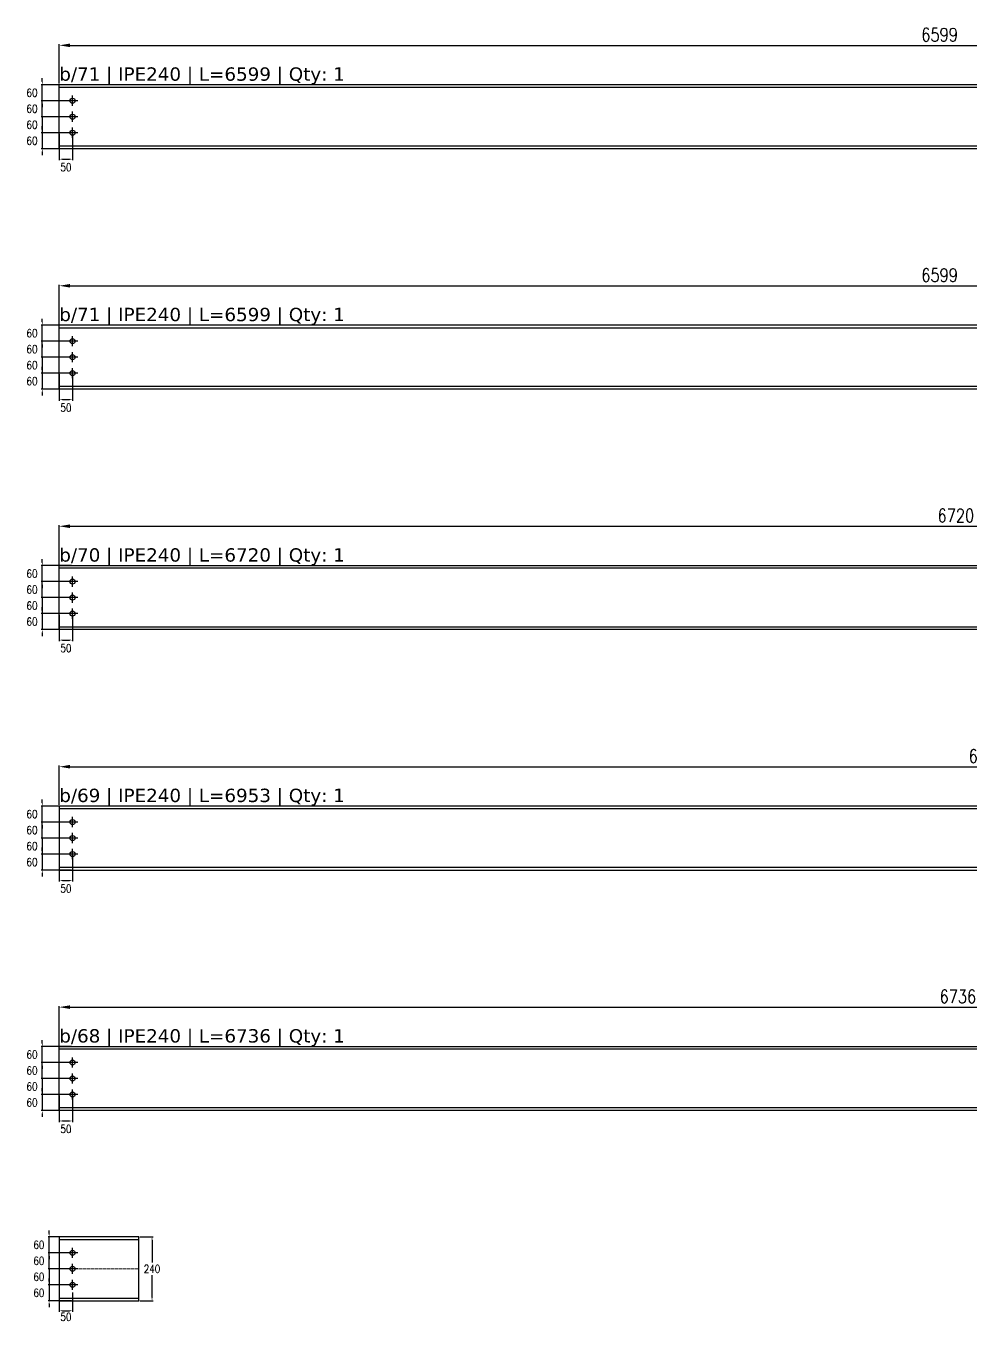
# Model space of a CAD drawing. Header units: millimetres. Extents: x -125 to 97215, y -53820 to 8573.
# Drawn here: x -125 to 3417, y -793 to 4067 of the extents above; entities that cross this region are included whole.
import ezdxf
from ezdxf.enums import TextEntityAlignment as Align

# ---------------------------------------------------------------- set-up
doc = ezdxf.new("R2010")
doc.units = ezdxf.units.MM
doc.linetypes.add('ACAD_ISO02W100', pattern=[15, 12, -3])
doc.linetypes.add('DASHDOT', pattern=[25.4, 12.7, -6.35, 0, -6.35])
for name, color, linetype in [('COTAS', 8, 'Continuous'), ('EJE', 1, 'DASHDOT'), ('EJE PERNOS', 1, 'DASHDOT'), ('IPE240', 2, 'Continuous'), ('PERNOS', 3, 'Continuous'), ('TXT_GEN', 3, 'Continuous')]:
    doc.layers.add(name, color=color, linetype=linetype)
doc.styles.add('CNI_COTAS', font='romans.shx', dxfattribs={"width": 0.8})
doc.styles.add('VERDNA', font='verdana.ttf', dxfattribs={"width": 0.8})
doc.dimstyles.new('1.3', dxfattribs={"dimscale": 0, "dimtxt": 30, "dimasz": 12, "dimexe": 4, "dimexo": 4, "dimgap": 9, "dimtad": 1, "dimdec": 0, "dimzin": 4, "dimdsep": 46, "dimtxsty": 'CNI_COTAS', "dimcen": 0, "dimclrd": 256, "dimclrt": 3, "dimadec": 0, "dimazin": 0, "dimtfac": 1, "dimtdec": 0, "dimtmove": 2, "dimatfit": 0, "dimfxl": 0.05, "dimtolj": 1, "dimtzin": 0, "dimarcsym": 0})
doc.dimstyles.new('1.4', dxfattribs={"dimscale": 0, "dimtxt": 50, "dimasz": 40, "dimexe": 4, "dimexo": 4, "dimgap": 15, "dimtad": 1, "dimdec": 0, "dimzin": 4, "dimdsep": 46, "dimtxsty": 'CNI_COTAS', "dimcen": -0.09, "dimclrd": 256, "dimclrt": 3, "dimadec": 0, "dimazin": 0, "dimtfac": 1, "dimtdec": 0, "dimtmove": 2, "dimatfit": 0, "dimfxl": 0.05, "dimtolj": 1, "dimtzin": 0, "dimarcsym": 0})

# ---------------------------------------------------------------- blocks, each defined once
blk = doc.blocks.new('D19')
at = {"layer": 'EJE PERNOS', "linetype": 'Continuous'}
for p, q in [((19, 0), (-19, 0)), ((0, -19), (0, 19))]:
    blk.add_line(p, q, dxfattribs=at)
at = {"layer": 'PERNOS'}
blk.add_circle((0, 0), 9.5, dxfattribs=at)
blk = doc.blocks.new('*D46')
at = {"layer": 'COTAS', "color": 0, "lineweight": -2, "transparency": 16777216}
for p, q in [((301.9, -473.6), (351.6, -473.6)), ((301.9, -713.6), (351.6, -713.6))]:
    blk.add_line(p, q, dxfattribs=at)
at = {"layer": 'COTAS', "lineweight": -2, "transparency": 16777216}
for p, q in [((347.6, -485.6), (347.6, -569.6)), ((347.6, -701.6), (347.6, -617.6))]:
    blk.add_line(p, q, dxfattribs=at)
at = {"layer": 'COTAS', "transparency": 16777216}
for points in [[(345.6, -485.6), (349.6, -485.6), (347.6, -473.6)], [(345.6, -701.6), (349.6, -701.6), (347.6, -713.6)]]:
    blk.add_solid(points, dxfattribs=at)
at = {"layer": 'Defpoints', "color": 0, "transparency": 16777216}
for p in [(297.9, -473.6), (297.9, -713.6), (347.6, -713.6)]:
    blk.add_point(p, dxfattribs=at)
at = {"layer": 'COTAS', "color": 3, "transparency": 16777216, "insert": (347.6, -593.6), "char_height": 30, "attachment_point": 5, "rotation": 0.2, "style": 'CNI_COTAS'}
blk.add_mtext('\\A1;240', dxfattribs=at)
blk = doc.blocks.new('*D45')
at = {"layer": 'COTAS', "color": 0, "lineweight": -2, "transparency": 16777216}
for p, q in [((0, -657.6), (0, -754.9)), ((50, -682.1), (50, -754.9))]:
    blk.add_line(p, q, dxfattribs=at)
at = {"layer": 'COTAS', "lineweight": -2, "transparency": 16777216}
blk.add_line((12, -750.9), (38, -750.9), dxfattribs=at)
at = {"layer": 'COTAS', "transparency": 16777216}
for points in [[(12, -748.9), (12, -752.9), (0, -750.9)], [(38, -748.9), (38, -752.9), (50, -750.9)]]:
    blk.add_solid(points, dxfattribs=at)
at = {"layer": 'Defpoints', "color": 0, "transparency": 16777216}
for p in [(0, -653.6), (50, -678.1), (50, -750.9)]:
    blk.add_point(p, dxfattribs=at)
at = {"layer": 'COTAS', "color": 3, "transparency": 16777216, "insert": (25, -773.4), "char_height": 30, "attachment_point": 5, "rotation": 0.2, "style": 'CNI_COTAS'}
blk.add_mtext('\\A1;50', dxfattribs=at)
blk = doc.blocks.new('*D47')
at = {"layer": 'COTAS', "lineweight": -2, "transparency": 16777216}
for p, q in [((-38, -581.6), (-38, -569.6)), ((-38, -593.6), (-38, -653.6)), ((-38, -665.6), (-38, -677.6))]:
    blk.add_line(p, q, dxfattribs=at)
at = {"layer": 'COTAS', "color": 0, "lineweight": -2, "transparency": 16777216}
for p, q in [((46, -593.6), (-42, -593.6)), ((46, -653.6), (-42, -653.6))]:
    blk.add_line(p, q, dxfattribs=at)
at = {"layer": 'COTAS', "transparency": 16777216}
for points in [[(-40, -581.6), (-36, -581.6), (-38, -593.6)], [(-40, -665.6), (-36, -665.6), (-38, -653.6)]]:
    blk.add_solid(points, dxfattribs=at)
at = {"layer": 'Defpoints', "color": 0, "transparency": 16777216}
for p in [(50, -593.6), (-38, -653.6), (50, -653.6)]:
    blk.add_point(p, dxfattribs=at)
at = {"layer": 'COTAS', "color": 3, "transparency": 16777216, "insert": (-76.5, -623.6), "char_height": 30, "attachment_point": 5, "rotation": 0.2, "style": 'CNI_COTAS'}
blk.add_mtext('\\A1;60', dxfattribs=at)
blk = doc.blocks.new('*D48')
at = {"layer": 'COTAS', "color": 0, "lineweight": -2, "transparency": 16777216}
for p, q in [((46, -533.6), (-42, -533.6)), ((46, -593.6), (-42, -593.6))]:
    blk.add_line(p, q, dxfattribs=at)
at = {"layer": 'COTAS', "lineweight": -2, "transparency": 16777216}
for p, q in [((-38, -521.6), (-38, -509.6)), ((-38, -593.6), (-38, -533.6)), ((-38, -605.6), (-38, -617.6))]:
    blk.add_line(p, q, dxfattribs=at)
at = {"layer": 'COTAS', "transparency": 16777216}
for points in [[(-40, -521.6), (-36, -521.6), (-38, -533.6)], [(-40, -605.6), (-36, -605.6), (-38, -593.6)]]:
    blk.add_solid(points, dxfattribs=at)
at = {"layer": 'Defpoints', "color": 0, "transparency": 16777216}
for p in [(-38, -533.6), (50, -533.6), (50, -593.6)]:
    blk.add_point(p, dxfattribs=at)
at = {"layer": 'COTAS', "color": 3, "transparency": 16777216, "insert": (-76.5, -563.6), "char_height": 30, "attachment_point": 5, "rotation": 0.2, "style": 'CNI_COTAS'}
blk.add_mtext('\\A1;60', dxfattribs=at)
blk = doc.blocks.new('*D49')
at = {"layer": 'COTAS', "color": 0, "lineweight": -2, "transparency": 16777216}
for p, q in [((46, -473.6), (-42, -473.6)), ((46, -533.6), (-42, -533.6))]:
    blk.add_line(p, q, dxfattribs=at)
at = {"layer": 'COTAS', "lineweight": -2, "transparency": 16777216}
for p, q in [((-38, -461.6), (-38, -449.6)), ((-38, -533.6), (-38, -473.6)), ((-38, -545.6), (-38, -557.6))]:
    blk.add_line(p, q, dxfattribs=at)
at = {"layer": 'COTAS', "transparency": 16777216}
for points in [[(-40, -461.6), (-36, -461.6), (-38, -473.6)], [(-40, -545.6), (-36, -545.6), (-38, -533.6)]]:
    blk.add_solid(points, dxfattribs=at)
at = {"layer": 'Defpoints', "color": 0, "transparency": 16777216}
for p in [(-38, -473.6), (50, -473.6), (50, -533.6)]:
    blk.add_point(p, dxfattribs=at)
at = {"layer": 'COTAS', "color": 3, "transparency": 16777216, "insert": (-76.5, -503.6), "char_height": 30, "attachment_point": 5, "rotation": 0.2, "style": 'CNI_COTAS'}
blk.add_mtext('\\A1;60', dxfattribs=at)
blk = doc.blocks.new('*D50')
at = {"layer": 'COTAS', "lineweight": -2, "transparency": 16777216}
for p, q in [((-38, -641.6), (-38, -629.6)), ((-38, -653.6), (-38, -713.6)), ((-38, -725.6), (-38, -737.6))]:
    blk.add_line(p, q, dxfattribs=at)
at = {"layer": 'COTAS', "color": 0, "lineweight": -2, "transparency": 16777216}
for p, q in [((46, -653.6), (-42, -653.6)), ((46, -713.6), (-42, -713.6))]:
    blk.add_line(p, q, dxfattribs=at)
at = {"layer": 'COTAS', "transparency": 16777216}
for points in [[(-40, -641.6), (-36, -641.6), (-38, -653.6)], [(-40, -725.6), (-36, -725.6), (-38, -713.6)]]:
    blk.add_solid(points, dxfattribs=at)
at = {"layer": 'Defpoints', "color": 0, "transparency": 16777216}
for p in [(50, -653.6), (-38, -713.6), (50, -713.6)]:
    blk.add_point(p, dxfattribs=at)
at = {"layer": 'COTAS', "color": 3, "transparency": 16777216, "insert": (-76.5, -683.6), "char_height": 30, "attachment_point": 5, "rotation": 0.2, "style": 'CNI_COTAS'}
blk.add_mtext('\\A1;60', dxfattribs=at)
blk = doc.blocks.new('*D60')
at = {"layer": 'COTAS', "color": 0, "lineweight": -2, "transparency": 16777216}
for p, q in [((0, 244), (0, 391.6)), ((6735.6, 244), (6735.6, 391.6))]:
    blk.add_line(p, q, dxfattribs=at)
at = {"layer": 'COTAS', "lineweight": -2, "transparency": 16777216}
blk.add_line((40, 387.6), (6695.6, 387.6), dxfattribs=at)
at = {"layer": 'COTAS', "transparency": 16777216}
for points in [[(40, 394.3), (40, 380.9), (0, 387.6)], [(6695.6, 394.3), (6695.6, 380.9), (6735.6, 387.6)]]:
    blk.add_solid(points, dxfattribs=at)
at = {"layer": 'Defpoints', "color": 0, "transparency": 16777216}
for p in [(6735.6, 387.6), (0, 240), (6735.6, 240)]:
    blk.add_point(p, dxfattribs=at)
at = {"layer": 'COTAS', "color": 3, "transparency": 16777216, "insert": (3367.8, 427.6), "char_height": 50, "attachment_point": 5, "style": 'CNI_COTAS'}
blk.add_mtext('\\A1;6736', dxfattribs=at)
blk = doc.blocks.new('*D61')
at = {"layer": 'COTAS', "lineweight": -2, "transparency": 16777216}
for p, q in [((-63.7, 192), (-63.7, 204)), ((-63.7, 120), (-63.7, 180)), ((-63.7, 108), (-63.7, 96))]:
    blk.add_line(p, q, dxfattribs=at)
at = {"layer": 'COTAS', "color": 0, "lineweight": -2, "transparency": 16777216}
for p, q in [((46, 180), (-67.7, 180)), ((46, 120), (-67.7, 120))]:
    blk.add_line(p, q, dxfattribs=at)
at = {"layer": 'COTAS', "transparency": 16777216}
for points in [[(-65.7, 192), (-61.7, 192), (-63.7, 180)], [(-65.7, 108), (-61.7, 108), (-63.7, 120)]]:
    blk.add_solid(points, dxfattribs=at)
at = {"layer": 'Defpoints', "color": 0, "transparency": 16777216}
for p in [(-63.7, 180), (50, 180), (50, 120)]:
    blk.add_point(p, dxfattribs=at)
at = {"layer": 'COTAS', "color": 3, "transparency": 16777216, "insert": (-102.2, 150), "char_height": 30, "attachment_point": 5, "rotation": 0.2, "style": 'CNI_COTAS'}
blk.add_mtext('\\A1;60', dxfattribs=at)
blk = doc.blocks.new('*D62')
at = {"layer": 'COTAS', "color": 0, "lineweight": -2, "transparency": 16777216}
for p, q in [((46, 120), (-67.7, 120)), ((46, 60), (-67.7, 60))]:
    blk.add_line(p, q, dxfattribs=at)
at = {"layer": 'COTAS', "lineweight": -2, "transparency": 16777216}
for p, q in [((-63.7, 132), (-63.7, 144)), ((-63.7, 120), (-63.7, 60)), ((-63.7, 48), (-63.7, 36))]:
    blk.add_line(p, q, dxfattribs=at)
at = {"layer": 'COTAS', "transparency": 16777216}
for points in [[(-65.7, 132), (-61.7, 132), (-63.7, 120)], [(-65.7, 48), (-61.7, 48), (-63.7, 60)]]:
    blk.add_solid(points, dxfattribs=at)
at = {"layer": 'Defpoints', "color": 0, "transparency": 16777216}
for p in [(50, 120), (-63.7, 60), (50, 60)]:
    blk.add_point(p, dxfattribs=at)
at = {"layer": 'COTAS', "color": 3, "transparency": 16777216, "insert": (-102.2, 90), "char_height": 30, "attachment_point": 5, "rotation": 0.2, "style": 'CNI_COTAS'}
blk.add_mtext('\\A1;60', dxfattribs=at)
blk = doc.blocks.new('*D57')
at = {"layer": 'COTAS', "lineweight": -2, "transparency": 16777216}
for p, q in [((-63.7, 252), (-63.7, 264)), ((-63.7, 180), (-63.7, 240)), ((-63.7, 168), (-63.7, 156))]:
    blk.add_line(p, q, dxfattribs=at)
at = {"layer": 'COTAS', "color": 0, "lineweight": -2, "transparency": 16777216}
for p, q in [((46, 240), (-67.7, 240)), ((46, 180), (-67.7, 180))]:
    blk.add_line(p, q, dxfattribs=at)
at = {"layer": 'COTAS', "transparency": 16777216}
for points in [[(-65.7, 252), (-61.7, 252), (-63.7, 240)], [(-65.7, 168), (-61.7, 168), (-63.7, 180)]]:
    blk.add_solid(points, dxfattribs=at)
at = {"layer": 'Defpoints', "color": 0, "transparency": 16777216}
for p in [(-63.7, 240), (50, 240), (50, 180)]:
    blk.add_point(p, dxfattribs=at)
at = {"layer": 'COTAS', "color": 3, "transparency": 16777216, "insert": (-102.2, 210), "char_height": 30, "attachment_point": 5, "rotation": 0.2, "style": 'CNI_COTAS'}
blk.add_mtext('\\A1;60', dxfattribs=at)
blk = doc.blocks.new('*D58')
at = {"layer": 'COTAS', "color": 0, "lineweight": -2, "transparency": 16777216}
for p, q in [((46, 60), (-67.7, 60)), ((46, 0), (-67.7, 0))]:
    blk.add_line(p, q, dxfattribs=at)
at = {"layer": 'COTAS', "lineweight": -2, "transparency": 16777216}
for p, q in [((-63.7, 72), (-63.7, 84)), ((-63.7, 60), (-63.7, 0)), ((-63.7, -12), (-63.7, -24))]:
    blk.add_line(p, q, dxfattribs=at)
at = {"layer": 'COTAS', "transparency": 16777216}
for points in [[(-65.7, 72), (-61.7, 72), (-63.7, 60)], [(-65.7, -12), (-61.7, -12), (-63.7, 0)]]:
    blk.add_solid(points, dxfattribs=at)
at = {"layer": 'Defpoints', "color": 0, "transparency": 16777216}
for p in [(50, 60), (-63.7, 0), (50, 0)]:
    blk.add_point(p, dxfattribs=at)
at = {"layer": 'COTAS', "color": 3, "transparency": 16777216, "insert": (-102.2, 30), "char_height": 30, "attachment_point": 5, "rotation": 0.2, "style": 'CNI_COTAS'}
blk.add_mtext('\\A1;60', dxfattribs=at)
blk = doc.blocks.new('*D59')
at = {"layer": 'COTAS', "color": 0, "lineweight": -2, "transparency": 16777216}
for p, q in [((0, 56), (0, -43.2)), ((50, 56), (50, -43.2))]:
    blk.add_line(p, q, dxfattribs=at)
at = {"layer": 'COTAS', "lineweight": -2, "transparency": 16777216}
blk.add_line((12, -39.2), (38, -39.2), dxfattribs=at)
at = {"layer": 'COTAS', "transparency": 16777216}
for points in [[(12, -37.2), (12, -41.2), (0, -39.2)], [(38, -37.2), (38, -41.2), (50, -39.2)]]:
    blk.add_solid(points, dxfattribs=at)
at = {"layer": 'Defpoints', "color": 0, "transparency": 16777216}
for p in [(0, 60), (50, 60), (50, -39.2)]:
    blk.add_point(p, dxfattribs=at)
at = {"layer": 'COTAS', "color": 3, "transparency": 16777216, "insert": (25, -69.1), "char_height": 30, "attachment_point": 5, "rotation": 0.2, "style": 'CNI_COTAS'}
blk.add_mtext('\\A1;50', dxfattribs=at)
blk = doc.blocks.new('*D63')
at = {"layer": 'COTAS', "color": 0, "lineweight": -2, "transparency": 16777216}
for p, q in [((0, 1145.6), (0, 1293.1)), ((6953.5, 1145.6), (6953.5, 1293.1))]:
    blk.add_line(p, q, dxfattribs=at)
at = {"layer": 'COTAS', "lineweight": -2, "transparency": 16777216}
blk.add_line((40, 1289.1), (6913.5, 1289.1), dxfattribs=at)
at = {"layer": 'COTAS', "transparency": 16777216}
for points in [[(40, 1295.8), (40, 1282.5), (0, 1289.1)], [(6913.5, 1295.8), (6913.5, 1282.5), (6953.5, 1289.1)]]:
    blk.add_solid(points, dxfattribs=at)
at = {"layer": 'Defpoints', "color": 0, "transparency": 16777216}
for p in [(6953.5, 1289.1), (0, 1141.6), (6953.5, 1141.6)]:
    blk.add_point(p, dxfattribs=at)
at = {"layer": 'COTAS', "color": 3, "transparency": 16777216, "insert": (3476.7, 1329.1), "char_height": 50, "attachment_point": 5, "style": 'CNI_COTAS'}
blk.add_mtext('\\A1;6953', dxfattribs=at)
blk = doc.blocks.new('*D67')
at = {"layer": 'COTAS', "color": 0, "lineweight": -2, "transparency": 16777216}
for p, q in [((46, 1081.6), (-67.7, 1081.6)), ((46, 1021.6), (-67.7, 1021.6))]:
    blk.add_line(p, q, dxfattribs=at)
at = {"layer": 'COTAS', "lineweight": -2, "transparency": 16777216}
for p, q in [((-63.7, 1093.6), (-63.7, 1105.6)), ((-63.7, 1021.6), (-63.7, 1081.6)), ((-63.7, 1009.6), (-63.7, 997.6))]:
    blk.add_line(p, q, dxfattribs=at)
at = {"layer": 'COTAS', "transparency": 16777216}
for points in [[(-65.7, 1093.6), (-61.7, 1093.6), (-63.7, 1081.6)], [(-65.7, 1009.6), (-61.7, 1009.6), (-63.7, 1021.6)]]:
    blk.add_solid(points, dxfattribs=at)
at = {"layer": 'Defpoints', "color": 0, "transparency": 16777216}
for p in [(-63.7, 1081.6), (50, 1081.6), (50, 1021.6)]:
    blk.add_point(p, dxfattribs=at)
at = {"layer": 'COTAS', "color": 3, "transparency": 16777216, "insert": (-102.2, 1051.6), "char_height": 30, "attachment_point": 5, "rotation": 0.2, "style": 'CNI_COTAS'}
blk.add_mtext('\\A1;60', dxfattribs=at)
blk = doc.blocks.new('*D68')
at = {"layer": 'COTAS', "color": 0, "lineweight": -2, "transparency": 16777216}
for p, q in [((46, 1021.6), (-67.7, 1021.6)), ((46, 961.6), (-67.7, 961.6))]:
    blk.add_line(p, q, dxfattribs=at)
at = {"layer": 'COTAS', "lineweight": -2, "transparency": 16777216}
for p, q in [((-63.7, 1033.6), (-63.7, 1045.6)), ((-63.7, 1021.6), (-63.7, 961.6)), ((-63.7, 949.6), (-63.7, 937.6))]:
    blk.add_line(p, q, dxfattribs=at)
at = {"layer": 'COTAS', "transparency": 16777216}
for points in [[(-65.7, 1033.6), (-61.7, 1033.6), (-63.7, 1021.6)], [(-65.7, 949.6), (-61.7, 949.6), (-63.7, 961.6)]]:
    blk.add_solid(points, dxfattribs=at)
at = {"layer": 'Defpoints', "color": 0, "transparency": 16777216}
for p in [(50, 1021.6), (-63.7, 961.6), (50, 961.6)]:
    blk.add_point(p, dxfattribs=at)
at = {"layer": 'COTAS', "color": 3, "transparency": 16777216, "insert": (-102.2, 991.6), "char_height": 30, "attachment_point": 5, "rotation": 0.2, "style": 'CNI_COTAS'}
blk.add_mtext('\\A1;60', dxfattribs=at)
blk = doc.blocks.new('*D64')
at = {"layer": 'COTAS', "color": 0, "lineweight": -2, "transparency": 16777216}
for p, q in [((46, 1141.6), (-67.7, 1141.6)), ((46, 1081.6), (-67.7, 1081.6))]:
    blk.add_line(p, q, dxfattribs=at)
at = {"layer": 'COTAS', "lineweight": -2, "transparency": 16777216}
for p, q in [((-63.7, 1153.6), (-63.7, 1165.6)), ((-63.7, 1081.6), (-63.7, 1141.6)), ((-63.7, 1069.6), (-63.7, 1057.6))]:
    blk.add_line(p, q, dxfattribs=at)
at = {"layer": 'COTAS', "transparency": 16777216}
for points in [[(-65.7, 1153.6), (-61.7, 1153.6), (-63.7, 1141.6)], [(-65.7, 1069.6), (-61.7, 1069.6), (-63.7, 1081.6)]]:
    blk.add_solid(points, dxfattribs=at)
at = {"layer": 'Defpoints', "color": 0, "transparency": 16777216}
for p in [(-63.7, 1141.6), (50, 1141.6), (50, 1081.6)]:
    blk.add_point(p, dxfattribs=at)
at = {"layer": 'COTAS', "color": 3, "transparency": 16777216, "insert": (-102.2, 1111.6), "char_height": 30, "attachment_point": 5, "rotation": 0.2, "style": 'CNI_COTAS'}
blk.add_mtext('\\A1;60', dxfattribs=at)
blk = doc.blocks.new('*D65')
at = {"layer": 'COTAS', "lineweight": -2, "transparency": 16777216}
for p, q in [((-63.7, 973.6), (-63.7, 985.6)), ((-63.7, 961.6), (-63.7, 901.6)), ((-63.7, 889.6), (-63.7, 877.6))]:
    blk.add_line(p, q, dxfattribs=at)
at = {"layer": 'COTAS', "color": 0, "lineweight": -2, "transparency": 16777216}
for p, q in [((46, 961.6), (-67.7, 961.6)), ((46, 901.6), (-67.7, 901.6))]:
    blk.add_line(p, q, dxfattribs=at)
at = {"layer": 'COTAS', "transparency": 16777216}
for points in [[(-65.7, 973.6), (-61.7, 973.6), (-63.7, 961.6)], [(-65.7, 889.6), (-61.7, 889.6), (-63.7, 901.6)]]:
    blk.add_solid(points, dxfattribs=at)
at = {"layer": 'Defpoints', "color": 0, "transparency": 16777216}
for p in [(50, 961.6), (-63.7, 901.6), (50, 901.6)]:
    blk.add_point(p, dxfattribs=at)
at = {"layer": 'COTAS', "color": 3, "transparency": 16777216, "insert": (-102.2, 931.6), "char_height": 30, "attachment_point": 5, "rotation": 0.2, "style": 'CNI_COTAS'}
blk.add_mtext('\\A1;60', dxfattribs=at)
blk = doc.blocks.new('*D66')
at = {"layer": 'COTAS', "color": 0, "lineweight": -2, "transparency": 16777216}
for p, q in [((0, 957.6), (0, 858.4)), ((50, 957.6), (50, 858.4))]:
    blk.add_line(p, q, dxfattribs=at)
at = {"layer": 'COTAS', "lineweight": -2, "transparency": 16777216}
blk.add_line((12, 862.4), (38, 862.4), dxfattribs=at)
at = {"layer": 'COTAS', "transparency": 16777216}
for points in [[(12, 864.4), (12, 860.4), (0, 862.4)], [(38, 864.4), (38, 860.4), (50, 862.4)]]:
    blk.add_solid(points, dxfattribs=at)
at = {"layer": 'Defpoints', "color": 0, "transparency": 16777216}
for p in [(0, 961.6), (50, 961.6), (50, 862.4)]:
    blk.add_point(p, dxfattribs=at)
at = {"layer": 'COTAS', "color": 3, "transparency": 16777216, "insert": (25, 832.5), "char_height": 30, "attachment_point": 5, "rotation": 0.2, "style": 'CNI_COTAS'}
blk.add_mtext('\\A1;50', dxfattribs=at)
blk = doc.blocks.new('*D69')
at = {"layer": 'COTAS', "color": 0, "lineweight": -2, "transparency": 16777216}
for p, q in [((0, 2047.1), (0, 2194.7)), ((6720.4, 2047.1), (6720.4, 2194.7))]:
    blk.add_line(p, q, dxfattribs=at)
at = {"layer": 'COTAS', "lineweight": -2, "transparency": 16777216}
blk.add_line((40, 2190.7), (6680.4, 2190.7), dxfattribs=at)
at = {"layer": 'COTAS', "transparency": 16777216}
for points in [[(40, 2197.4), (40, 2184), (0, 2190.7)], [(6680.4, 2197.4), (6680.4, 2184), (6720.4, 2190.7)]]:
    blk.add_solid(points, dxfattribs=at)
at = {"layer": 'Defpoints', "color": 0, "transparency": 16777216}
for p in [(6720.4, 2190.7), (0, 2043.1), (6720.4, 2043.1)]:
    blk.add_point(p, dxfattribs=at)
at = {"layer": 'COTAS', "color": 3, "transparency": 16777216, "insert": (3360.2, 2230.7), "char_height": 50, "attachment_point": 5, "style": 'CNI_COTAS'}
blk.add_mtext('\\A1;6720', dxfattribs=at)
blk = doc.blocks.new('*D73')
at = {"layer": 'COTAS', "lineweight": -2, "transparency": 16777216}
for p, q in [((-63.7, 1995.1), (-63.7, 2007.1)), ((-63.7, 1923.1), (-63.7, 1983.1)), ((-63.7, 1911.1), (-63.7, 1899.1))]:
    blk.add_line(p, q, dxfattribs=at)
at = {"layer": 'COTAS', "color": 0, "lineweight": -2, "transparency": 16777216}
for p, q in [((46, 1983.1), (-67.7, 1983.1)), ((46, 1923.1), (-67.7, 1923.1))]:
    blk.add_line(p, q, dxfattribs=at)
at = {"layer": 'COTAS', "transparency": 16777216}
for points in [[(-65.7, 1995.1), (-61.7, 1995.1), (-63.7, 1983.1)], [(-65.7, 1911.1), (-61.7, 1911.1), (-63.7, 1923.1)]]:
    blk.add_solid(points, dxfattribs=at)
at = {"layer": 'Defpoints', "color": 0, "transparency": 16777216}
for p in [(-63.7, 1983.1), (50, 1983.1), (50, 1923.1)]:
    blk.add_point(p, dxfattribs=at)
at = {"layer": 'COTAS', "color": 3, "transparency": 16777216, "insert": (-102.2, 1953.1), "char_height": 30, "attachment_point": 5, "rotation": 0.2, "style": 'CNI_COTAS'}
blk.add_mtext('\\A1;60', dxfattribs=at)
blk = doc.blocks.new('*D74')
at = {"layer": 'COTAS', "lineweight": -2, "transparency": 16777216}
for p, q in [((-63.7, 1935.1), (-63.7, 1947.1)), ((-63.7, 1923.1), (-63.7, 1863.1)), ((-63.7, 1851.1), (-63.7, 1839.1))]:
    blk.add_line(p, q, dxfattribs=at)
at = {"layer": 'COTAS', "color": 0, "lineweight": -2, "transparency": 16777216}
for p, q in [((46, 1923.1), (-67.7, 1923.1)), ((46, 1863.1), (-67.7, 1863.1))]:
    blk.add_line(p, q, dxfattribs=at)
at = {"layer": 'COTAS', "transparency": 16777216}
for points in [[(-65.7, 1935.1), (-61.7, 1935.1), (-63.7, 1923.1)], [(-65.7, 1851.1), (-61.7, 1851.1), (-63.7, 1863.1)]]:
    blk.add_solid(points, dxfattribs=at)
at = {"layer": 'Defpoints', "color": 0, "transparency": 16777216}
for p in [(50, 1923.1), (-63.7, 1863.1), (50, 1863.1)]:
    blk.add_point(p, dxfattribs=at)
at = {"layer": 'COTAS', "color": 3, "transparency": 16777216, "insert": (-102.2, 1893.1), "char_height": 30, "attachment_point": 5, "rotation": 0.2, "style": 'CNI_COTAS'}
blk.add_mtext('\\A1;60', dxfattribs=at)
blk = doc.blocks.new('*D70')
at = {"layer": 'COTAS', "color": 0, "lineweight": -2, "transparency": 16777216}
for p, q in [((46, 2043.1), (-67.7, 2043.1)), ((46, 1983.1), (-67.7, 1983.1))]:
    blk.add_line(p, q, dxfattribs=at)
at = {"layer": 'COTAS', "lineweight": -2, "transparency": 16777216}
for p, q in [((-63.7, 2055.1), (-63.7, 2067.1)), ((-63.7, 1983.1), (-63.7, 2043.1)), ((-63.7, 1971.1), (-63.7, 1959.1))]:
    blk.add_line(p, q, dxfattribs=at)
at = {"layer": 'COTAS', "transparency": 16777216}
for points in [[(-65.7, 2055.1), (-61.7, 2055.1), (-63.7, 2043.1)], [(-65.7, 1971.1), (-61.7, 1971.1), (-63.7, 1983.1)]]:
    blk.add_solid(points, dxfattribs=at)
at = {"layer": 'Defpoints', "color": 0, "transparency": 16777216}
for p in [(-63.7, 2043.1), (50, 2043.1), (50, 1983.1)]:
    blk.add_point(p, dxfattribs=at)
at = {"layer": 'COTAS', "color": 3, "transparency": 16777216, "insert": (-102.2, 2013.1), "char_height": 30, "attachment_point": 5, "rotation": 0.2, "style": 'CNI_COTAS'}
blk.add_mtext('\\A1;60', dxfattribs=at)
blk = doc.blocks.new('*D71')
at = {"layer": 'COTAS', "color": 0, "lineweight": -2, "transparency": 16777216}
for p, q in [((46, 1863.1), (-67.7, 1863.1)), ((46, 1803.1), (-67.7, 1803.1))]:
    blk.add_line(p, q, dxfattribs=at)
at = {"layer": 'COTAS', "lineweight": -2, "transparency": 16777216}
for p, q in [((-63.7, 1875.1), (-63.7, 1887.1)), ((-63.7, 1863.1), (-63.7, 1803.1)), ((-63.7, 1791.1), (-63.7, 1779.1))]:
    blk.add_line(p, q, dxfattribs=at)
at = {"layer": 'COTAS', "transparency": 16777216}
for points in [[(-65.7, 1875.1), (-61.7, 1875.1), (-63.7, 1863.1)], [(-65.7, 1791.1), (-61.7, 1791.1), (-63.7, 1803.1)]]:
    blk.add_solid(points, dxfattribs=at)
at = {"layer": 'Defpoints', "color": 0, "transparency": 16777216}
for p in [(50, 1863.1), (-63.7, 1803.1), (50, 1803.1)]:
    blk.add_point(p, dxfattribs=at)
at = {"layer": 'COTAS', "color": 3, "transparency": 16777216, "insert": (-102.2, 1833.1), "char_height": 30, "attachment_point": 5, "rotation": 0.2, "style": 'CNI_COTAS'}
blk.add_mtext('\\A1;60', dxfattribs=at)
blk = doc.blocks.new('*D72')
at = {"layer": 'COTAS', "color": 0, "lineweight": -2, "transparency": 16777216}
for p, q in [((0, 1859.1), (0, 1759.9)), ((50, 1859.1), (50, 1759.9))]:
    blk.add_line(p, q, dxfattribs=at)
at = {"layer": 'COTAS', "lineweight": -2, "transparency": 16777216}
blk.add_line((12, 1763.9), (38, 1763.9), dxfattribs=at)
at = {"layer": 'COTAS', "transparency": 16777216}
for points in [[(12, 1765.9), (12, 1761.9), (0, 1763.9)], [(38, 1765.9), (38, 1761.9), (50, 1763.9)]]:
    blk.add_solid(points, dxfattribs=at)
at = {"layer": 'Defpoints', "color": 0, "transparency": 16777216}
for p in [(0, 1863.1), (50, 1863.1), (50, 1763.9)]:
    blk.add_point(p, dxfattribs=at)
at = {"layer": 'COTAS', "color": 3, "transparency": 16777216, "insert": (25, 1734), "char_height": 30, "attachment_point": 5, "rotation": 0.2, "style": 'CNI_COTAS'}
blk.add_mtext('\\A1;50', dxfattribs=at)
blk = doc.blocks.new('*D75')
at = {"layer": 'COTAS', "color": 0, "lineweight": -2, "transparency": 16777216}
for p, q in [((0, 2948.7), (0, 3096.3)), ((6598.6, 2948.7), (6598.6, 3096.3))]:
    blk.add_line(p, q, dxfattribs=at)
at = {"layer": 'COTAS', "lineweight": -2, "transparency": 16777216}
blk.add_line((40, 3092.3), (6558.6, 3092.3), dxfattribs=at)
at = {"layer": 'COTAS', "transparency": 16777216}
for points in [[(40, 3098.9), (40, 3085.6), (0, 3092.3)], [(6558.6, 3098.9), (6558.6, 3085.6), (6598.6, 3092.3)]]:
    blk.add_solid(points, dxfattribs=at)
at = {"layer": 'Defpoints', "color": 0, "transparency": 16777216}
for p in [(6598.6, 3092.3), (0, 2944.7), (6598.6, 2944.7)]:
    blk.add_point(p, dxfattribs=at)
at = {"layer": 'COTAS', "color": 3, "transparency": 16777216, "insert": (3299.3, 3132.3), "char_height": 50, "attachment_point": 5, "style": 'CNI_COTAS'}
blk.add_mtext('\\A1;6599', dxfattribs=at)
blk = doc.blocks.new('*D78')
at = {"layer": 'COTAS', "color": 0, "lineweight": -2, "transparency": 16777216}
for p, q in [((46, 2884.7), (-67.7, 2884.7)), ((46, 2824.7), (-67.7, 2824.7))]:
    blk.add_line(p, q, dxfattribs=at)
at = {"layer": 'COTAS', "lineweight": -2, "transparency": 16777216}
for p, q in [((-63.7, 2896.7), (-63.7, 2908.7)), ((-63.7, 2824.7), (-63.7, 2884.7)), ((-63.7, 2812.7), (-63.7, 2800.7))]:
    blk.add_line(p, q, dxfattribs=at)
at = {"layer": 'COTAS', "transparency": 16777216}
for points in [[(-65.7, 2896.7), (-61.7, 2896.7), (-63.7, 2884.7)], [(-65.7, 2812.7), (-61.7, 2812.7), (-63.7, 2824.7)]]:
    blk.add_solid(points, dxfattribs=at)
at = {"layer": 'Defpoints', "color": 0, "transparency": 16777216}
for p in [(-63.7, 2884.7), (50, 2884.7), (50, 2824.7)]:
    blk.add_point(p, dxfattribs=at)
at = {"layer": 'COTAS', "color": 3, "transparency": 16777216, "insert": (-102.2, 2854.7), "char_height": 30, "attachment_point": 5, "rotation": 0.2, "style": 'CNI_COTAS'}
blk.add_mtext('\\A1;60', dxfattribs=at)
blk = doc.blocks.new('*D79')
at = {"layer": 'COTAS', "color": 0, "lineweight": -2, "transparency": 16777216}
for p, q in [((46, 2824.7), (-67.7, 2824.7)), ((46, 2764.7), (-67.7, 2764.7))]:
    blk.add_line(p, q, dxfattribs=at)
at = {"layer": 'COTAS', "lineweight": -2, "transparency": 16777216}
for p, q in [((-63.7, 2836.7), (-63.7, 2848.7)), ((-63.7, 2824.7), (-63.7, 2764.7)), ((-63.7, 2752.7), (-63.7, 2740.7))]:
    blk.add_line(p, q, dxfattribs=at)
at = {"layer": 'COTAS', "transparency": 16777216}
for points in [[(-65.7, 2836.7), (-61.7, 2836.7), (-63.7, 2824.7)], [(-65.7, 2752.7), (-61.7, 2752.7), (-63.7, 2764.7)]]:
    blk.add_solid(points, dxfattribs=at)
at = {"layer": 'Defpoints', "color": 0, "transparency": 16777216}
for p in [(50, 2824.7), (-63.7, 2764.7), (50, 2764.7)]:
    blk.add_point(p, dxfattribs=at)
at = {"layer": 'COTAS', "color": 3, "transparency": 16777216, "insert": (-102.2, 2794.7), "char_height": 30, "attachment_point": 5, "rotation": 0.2, "style": 'CNI_COTAS'}
blk.add_mtext('\\A1;60', dxfattribs=at)
blk = doc.blocks.new('*D76')
at = {"layer": 'COTAS', "lineweight": -2, "transparency": 16777216}
for p, q in [((-63.7, 2776.7), (-63.7, 2788.7)), ((-63.7, 2764.7), (-63.7, 2704.7)), ((-63.7, 2692.7), (-63.7, 2680.7))]:
    blk.add_line(p, q, dxfattribs=at)
at = {"layer": 'COTAS', "color": 0, "lineweight": -2, "transparency": 16777216}
for p, q in [((46, 2764.7), (-67.7, 2764.7)), ((46, 2704.7), (-67.7, 2704.7))]:
    blk.add_line(p, q, dxfattribs=at)
at = {"layer": 'COTAS', "transparency": 16777216}
for points in [[(-65.7, 2776.7), (-61.7, 2776.7), (-63.7, 2764.7)], [(-65.7, 2692.7), (-61.7, 2692.7), (-63.7, 2704.7)]]:
    blk.add_solid(points, dxfattribs=at)
at = {"layer": 'Defpoints', "color": 0, "transparency": 16777216}
for p in [(50, 2764.7), (-63.7, 2704.7), (50, 2704.7)]:
    blk.add_point(p, dxfattribs=at)
at = {"layer": 'COTAS', "color": 3, "transparency": 16777216, "insert": (-102.2, 2734.7), "char_height": 30, "attachment_point": 5, "rotation": 0.2, "style": 'CNI_COTAS'}
blk.add_mtext('\\A1;60', dxfattribs=at)
blk = doc.blocks.new('*D77')
at = {"layer": 'COTAS', "color": 0, "lineweight": -2, "transparency": 16777216}
for p, q in [((0, 2760.7), (0, 2661.5)), ((50, 2760.7), (50, 2661.5))]:
    blk.add_line(p, q, dxfattribs=at)
at = {"layer": 'COTAS', "lineweight": -2, "transparency": 16777216}
blk.add_line((12, 2665.5), (38, 2665.5), dxfattribs=at)
at = {"layer": 'COTAS', "transparency": 16777216}
for points in [[(12, 2667.5), (12, 2663.5), (0, 2665.5)], [(38, 2667.5), (38, 2663.5), (50, 2665.5)]]:
    blk.add_solid(points, dxfattribs=at)
at = {"layer": 'Defpoints', "color": 0, "transparency": 16777216}
for p in [(0, 2764.7), (50, 2764.7), (50, 2665.5)]:
    blk.add_point(p, dxfattribs=at)
at = {"layer": 'COTAS', "color": 3, "transparency": 16777216, "insert": (25, 2635.6), "char_height": 30, "attachment_point": 5, "rotation": 0.2, "style": 'CNI_COTAS'}
blk.add_mtext('\\A1;50', dxfattribs=at)
blk = doc.blocks.new('*D80')
at = {"layer": 'COTAS', "lineweight": -2, "transparency": 16777216}
for p, q in [((-63.7, 2956.7), (-63.7, 2968.7)), ((-63.7, 2884.7), (-63.7, 2944.7)), ((-63.7, 2872.7), (-63.7, 2860.7))]:
    blk.add_line(p, q, dxfattribs=at)
at = {"layer": 'COTAS', "color": 0, "lineweight": -2, "transparency": 16777216}
for p, q in [((46, 2944.7), (-67.7, 2944.7)), ((46, 2884.7), (-67.7, 2884.7))]:
    blk.add_line(p, q, dxfattribs=at)
at = {"layer": 'COTAS', "transparency": 16777216}
for points in [[(-65.7, 2956.7), (-61.7, 2956.7), (-63.7, 2944.7)], [(-65.7, 2872.7), (-61.7, 2872.7), (-63.7, 2884.7)]]:
    blk.add_solid(points, dxfattribs=at)
at = {"layer": 'Defpoints', "color": 0, "transparency": 16777216}
for p in [(-63.7, 2944.7), (50, 2944.7), (50, 2884.7)]:
    blk.add_point(p, dxfattribs=at)
at = {"layer": 'COTAS', "color": 3, "transparency": 16777216, "insert": (-102.2, 2914.7), "char_height": 30, "attachment_point": 5, "rotation": 0.2, "style": 'CNI_COTAS'}
blk.add_mtext('\\A1;60', dxfattribs=at)
blk = doc.blocks.new('*D82')
at = {"layer": 'COTAS', "color": 0, "lineweight": -2, "transparency": 16777216}
for p, q in [((0, 3850.2), (0, 3997.8)), ((6598.6, 3850.2), (6598.6, 3997.8))]:
    blk.add_line(p, q, dxfattribs=at)
at = {"layer": 'COTAS', "lineweight": -2, "transparency": 16777216}
blk.add_line((40, 3993.8), (6558.6, 3993.8), dxfattribs=at)
at = {"layer": 'COTAS', "transparency": 16777216}
for points in [[(40, 4000.5), (40, 3987.1), (0, 3993.8)], [(6558.6, 4000.5), (6558.6, 3987.1), (6598.6, 3993.8)]]:
    blk.add_solid(points, dxfattribs=at)
at = {"layer": 'Defpoints', "color": 0, "transparency": 16777216}
for p in [(6598.6, 3993.8), (0, 3846.2), (6598.6, 3846.2)]:
    blk.add_point(p, dxfattribs=at)
at = {"layer": 'COTAS', "color": 3, "transparency": 16777216, "insert": (3299.3, 4033.8), "char_height": 50, "attachment_point": 5, "style": 'CNI_COTAS'}
blk.add_mtext('\\A1;6599', dxfattribs=at)
blk = doc.blocks.new('*D85')
at = {"layer": 'COTAS', "lineweight": -2, "transparency": 16777216}
for p, q in [((-63.7, 3798.2), (-63.7, 3810.2)), ((-63.7, 3726.2), (-63.7, 3786.2)), ((-63.7, 3714.2), (-63.7, 3702.2))]:
    blk.add_line(p, q, dxfattribs=at)
at = {"layer": 'COTAS', "color": 0, "lineweight": -2, "transparency": 16777216}
for p, q in [((46, 3786.2), (-67.7, 3786.2)), ((46, 3726.2), (-67.7, 3726.2))]:
    blk.add_line(p, q, dxfattribs=at)
at = {"layer": 'COTAS', "transparency": 16777216}
for points in [[(-65.7, 3798.2), (-61.7, 3798.2), (-63.7, 3786.2)], [(-65.7, 3714.2), (-61.7, 3714.2), (-63.7, 3726.2)]]:
    blk.add_solid(points, dxfattribs=at)
at = {"layer": 'Defpoints', "color": 0, "transparency": 16777216}
for p in [(-63.7, 3786.2), (50, 3786.2), (50, 3726.2)]:
    blk.add_point(p, dxfattribs=at)
at = {"layer": 'COTAS', "color": 3, "transparency": 16777216, "insert": (-102.2, 3756.2), "char_height": 30, "attachment_point": 5, "rotation": 0.2, "style": 'CNI_COTAS'}
blk.add_mtext('\\A1;60', dxfattribs=at)
blk = doc.blocks.new('*D86')
at = {"layer": 'COTAS', "lineweight": -2, "transparency": 16777216}
for p, q in [((-63.7, 3738.2), (-63.7, 3750.2)), ((-63.7, 3726.2), (-63.7, 3666.2)), ((-63.7, 3654.2), (-63.7, 3642.2))]:
    blk.add_line(p, q, dxfattribs=at)
at = {"layer": 'COTAS', "color": 0, "lineweight": -2, "transparency": 16777216}
for p, q in [((46, 3726.2), (-67.7, 3726.2)), ((46, 3666.2), (-67.7, 3666.2))]:
    blk.add_line(p, q, dxfattribs=at)
at = {"layer": 'COTAS', "transparency": 16777216}
for points in [[(-65.7, 3738.2), (-61.7, 3738.2), (-63.7, 3726.2)], [(-65.7, 3654.2), (-61.7, 3654.2), (-63.7, 3666.2)]]:
    blk.add_solid(points, dxfattribs=at)
at = {"layer": 'Defpoints', "color": 0, "transparency": 16777216}
for p in [(50, 3726.2), (-63.7, 3666.2), (50, 3666.2)]:
    blk.add_point(p, dxfattribs=at)
at = {"layer": 'COTAS', "color": 3, "transparency": 16777216, "insert": (-102.2, 3696.2), "char_height": 30, "attachment_point": 5, "rotation": 0.2, "style": 'CNI_COTAS'}
blk.add_mtext('\\A1;60', dxfattribs=at)
blk = doc.blocks.new('*D83')
at = {"layer": 'COTAS', "color": 0, "lineweight": -2, "transparency": 16777216}
for p, q in [((46, 3666.2), (-67.7, 3666.2)), ((46, 3606.2), (-67.7, 3606.2))]:
    blk.add_line(p, q, dxfattribs=at)
at = {"layer": 'COTAS', "lineweight": -2, "transparency": 16777216}
for p, q in [((-63.7, 3678.2), (-63.7, 3690.2)), ((-63.7, 3666.2), (-63.7, 3606.2)), ((-63.7, 3594.2), (-63.7, 3582.2))]:
    blk.add_line(p, q, dxfattribs=at)
at = {"layer": 'COTAS', "transparency": 16777216}
for points in [[(-65.7, 3678.2), (-61.7, 3678.2), (-63.7, 3666.2)], [(-65.7, 3594.2), (-61.7, 3594.2), (-63.7, 3606.2)]]:
    blk.add_solid(points, dxfattribs=at)
at = {"layer": 'Defpoints', "color": 0, "transparency": 16777216}
for p in [(50, 3666.2), (-63.7, 3606.2), (50, 3606.2)]:
    blk.add_point(p, dxfattribs=at)
at = {"layer": 'COTAS', "color": 3, "transparency": 16777216, "insert": (-102.2, 3636.2), "char_height": 30, "attachment_point": 5, "rotation": 0.2, "style": 'CNI_COTAS'}
blk.add_mtext('\\A1;60', dxfattribs=at)
blk = doc.blocks.new('*D84')
at = {"layer": 'COTAS', "color": 0, "lineweight": -2, "transparency": 16777216}
for p, q in [((0, 3662.2), (0, 3563)), ((50, 3662.2), (50, 3563))]:
    blk.add_line(p, q, dxfattribs=at)
at = {"layer": 'COTAS', "lineweight": -2, "transparency": 16777216}
blk.add_line((12, 3567), (38, 3567), dxfattribs=at)
at = {"layer": 'COTAS', "transparency": 16777216}
for points in [[(12, 3569), (12, 3565), (0, 3567)], [(38, 3569), (38, 3565), (50, 3567)]]:
    blk.add_solid(points, dxfattribs=at)
at = {"layer": 'Defpoints', "color": 0, "transparency": 16777216}
for p in [(0, 3666.2), (50, 3666.2), (50, 3567)]:
    blk.add_point(p, dxfattribs=at)
at = {"layer": 'COTAS', "color": 3, "transparency": 16777216, "insert": (25, 3537.1), "char_height": 30, "attachment_point": 5, "rotation": 0.2, "style": 'CNI_COTAS'}
blk.add_mtext('\\A1;50', dxfattribs=at)
blk = doc.blocks.new('*D81')
at = {"layer": 'COTAS', "color": 0, "lineweight": -2, "transparency": 16777216}
for p, q in [((46, 3846.2), (-67.7, 3846.2)), ((46, 3786.2), (-67.7, 3786.2))]:
    blk.add_line(p, q, dxfattribs=at)
at = {"layer": 'COTAS', "lineweight": -2, "transparency": 16777216}
for p, q in [((-63.7, 3858.2), (-63.7, 3870.2)), ((-63.7, 3786.2), (-63.7, 3846.2)), ((-63.7, 3774.2), (-63.7, 3762.2))]:
    blk.add_line(p, q, dxfattribs=at)
at = {"layer": 'COTAS', "transparency": 16777216}
for points in [[(-65.7, 3858.2), (-61.7, 3858.2), (-63.7, 3846.2)], [(-65.7, 3774.2), (-61.7, 3774.2), (-63.7, 3786.2)]]:
    blk.add_solid(points, dxfattribs=at)
at = {"layer": 'Defpoints', "color": 0, "transparency": 16777216}
for p in [(-63.7, 3846.2), (50, 3846.2), (50, 3786.2)]:
    blk.add_point(p, dxfattribs=at)
at = {"layer": 'COTAS', "color": 3, "transparency": 16777216, "insert": (-102.2, 3816.2), "char_height": 30, "attachment_point": 5, "rotation": 0.2, "style": 'CNI_COTAS'}
blk.add_mtext('\\A1;60', dxfattribs=at)

msp = doc.modelspace()

# ---------------------------------------------------------------- linework, layer by layer
at = {"layer": 'EJE', "linetype": 'ACAD_ISO02W100', "lineweight": 13}
msp.add_line((0, -593.6), (297.9, -593.6), dxfattribs=at)
at = {"layer": 'IPE240', "linetype": 'Continuous'}
for p, q in [((0, 3606.2), (0, 3846.2)), ((6598.6, 3616), (0, 3616)), ((6598.6, 3606.2), (0, 3606.2)), ((0, 2704.7), (0, 2944.7)), ((6598.6, 2714.5), (0, 2714.5)), ((6598.6, 2704.7), (0, 2704.7)), ((0, 1803.1), (0, 2043.1)), ((6720.4, 1812.9), (0, 1812.9)), ((6720.4, 1803.1), (0, 1803.1)), ((0, 1141.6), (0, 901.6)), ((6953.5, 911.4), (0, 911.4)), ((0, 901.6), (6953.5, 901.6)), ((0, 0), (0, 240)), ((6735.6, 9.8), (0, 9.8)), ((6735.6, 0), (0, 0))]:
    msp.add_line(p, q, dxfattribs=at)
at = {"layer": 'IPE240'}
for p, q in [((0, -483.4), (297.9, -483.4)), ((0, -703.8), (297.9, -703.8))]:
    msp.add_line(p, q, dxfattribs=at)
at = {"layer": 'IPE240', "linetype": 'Continuous'}
for points in [[(0, 3836.4), (6598.6, 3836.4), (6598.6, 3846.2), (0, 3846.2)], [(0, 2934.9), (6598.6, 2934.9), (6598.6, 2944.7), (0, 2944.7)], [(0, 2043.1), (6720.4, 2043.1), (6720.4, 2033.3), (0, 2033.3)], [(0, 1131.8), (6953.5, 1131.8), (6953.5, 1141.6), (0, 1141.6)], [(0, 240), (6735.6, 240), (6735.6, 230.2), (0, 230.2)]]:
    msp.add_lwpolyline(points, dxfattribs=at)
at = {"layer": 'IPE240'}
msp.add_lwpolyline([(0, -713.6), (297.9, -713.6), (297.9, -473.6), (0, -473.6)], close=True, dxfattribs=at)

# ---------------------------------------------------------------- block references
for p in [(50, -533.6), (50, -593.6), (50, -653.6)]:
    msp.add_blockref('D19', p, dxfattribs=at)
at = {"layer": 'PERNOS'}
for p in [(50, 3786.2), (50, 3726.2), (50, 3666.2), (50, 2884.7), (50, 2824.7), (50, 2764.7), (50, 1983.1), (50, 1923.1), (50, 1863.1), (50, 1081.6), (50, 1021.6), (50, 961.6), (50, 180), (50, 120), (50, 60)]:
    msp.add_blockref('D19', p, dxfattribs=at)

# ---------------------------------------------------------------- texts
at = {"layer": 'TXT_GEN', "style": 'VERDNA'}
for s, p in [('b/71 | IPE240 | L=6599 | Qty: 1', (0, 3846.2)), ('b/71 | IPE240 | L=6599 | Qty: 1', (0, 2944.7)), ('b/70 | IPE240 | L=6720 | Qty: 1', (0, 2043.1)), ('b/69 | IPE240 | L=6953 | Qty: 1', (0, 1141.6)), ('b/68 | IPE240 | L=6736 | Qty: 1', (0, 240))]:
    msp.add_text(s, height=50, dxfattribs=at).set_placement(p, align=Align.BOTTOM_LEFT)

# ---------------------------------------------------------------- dimensions: what is measured, and where the dimension line sits
at = {"layer": 'COTAS'}
for base, p1, p2, picture, middle in [((6598.6, 3993.8), (0, 3846.2), (6598.6, 3846.2), '*D82', (3299.3, 4033.8)), ((6598.6, 3092.3), (0, 2944.7), (6598.6, 2944.7), '*D75', (3299.3, 3132.3)), ((6720.4, 2190.7), (0, 2043.1), (6720.4, 2043.1), '*D69', (3360.2, 2230.7)), ((6953.487, 1289.1473), (0, 1141.5523), (6953.487, 1141.5523), '*D63', (3476.7435, 1329.1473)), ((6735.6, 387.6), (0, 240), (6735.6, 240), '*D60', (3367.8, 427.6))]:
    dim = msp.add_linear_dim(base=base, p1=p1, p2=p2, dimstyle='1.4', override={"dimscale": 1}, dxfattribs=at)
    dim.commit()
    dim.dimension.update_dxf_attribs({"geometry": picture, "text_midpoint": middle})
for base, p1, p2, picture, middle in [((-63.7, 3846.2), (50, 3786.2), (50, 3846.2), '*D81', (-102.2, 3816.2)), ((-63.7, 3786.2), (50, 3726.2), (50, 3786.2), '*D85', (-102.2, 3756.2)), ((-63.7, 3666.2), (50, 3726.2), (50, 3666.2), '*D86', (-102.2, 3696.2)), ((-63.7, 3606.2), (50, 3666.2), (50, 3606.2), '*D83', (-102.2, 3636.2)), ((-63.7, 2944.7), (50, 2884.7), (50, 2944.7), '*D80', (-102.2, 2914.7)), ((-63.7, 2884.7), (50, 2824.7), (50, 2884.7), '*D78', (-102.2, 2854.7)), ((-63.7, 2764.7), (50, 2824.7), (50, 2764.7), '*D79', (-102.2, 2794.7)), ((-63.7, 2704.7), (50, 2764.7), (50, 2704.7), '*D76', (-102.2, 2734.7)), ((-63.7, 2043.1), (50, 1983.1), (50, 2043.1), '*D70', (-102.2, 2013.1)), ((-63.7, 1983.1), (50, 1923.1), (50, 1983.1), '*D73', (-102.2, 1953.1)), ((-63.7, 1863.1), (50, 1923.1), (50, 1863.1), '*D74', (-102.2, 1893.1)), ((-63.7, 1803.1), (50, 1863.1), (50, 1803.1), '*D71', (-102.2, 1833.1)), ((-63.7, 1141.6), (50, 1081.6), (50, 1141.6), '*D64', (-102.2, 1111.6)), ((-63.7, 1081.6), (50, 1021.6), (50, 1081.6), '*D67', (-102.2, 1051.6)), ((-63.7, 961.6), (50, 1021.6), (50, 961.6), '*D68', (-102.2, 991.6)), ((-63.7, 901.6), (50, 961.6), (50, 901.6), '*D65', (-102.2, 931.6)), ((-63.7, 240), (50, 180), (50, 240), '*D57', (-102.2, 210)), ((-63.7, 180), (50, 120), (50, 180), '*D61', (-102.2, 150)), ((-63.7, 60), (50, 120), (50, 60), '*D62', (-102.2, 90)), ((-63.7, 0), (50, 60), (50, 0), '*D58', (-102.2, 30)), ((-38, -473.6), (50, -533.6), (50, -473.6), '*D49', (-76.5, -503.6)), ((347.6, -713.6), (297.9, -473.6), (297.9, -713.6), '*D46', (347.6, -593.6)), ((-38, -533.6), (50, -593.6), (50, -533.6), '*D48', (-76.5, -563.6)), ((-38, -653.6), (50, -593.6), (50, -653.6), '*D47', (-76.5, -623.6)), ((-38, -713.6), (50, -653.6), (50, -713.6), '*D50', (-76.5, -683.6))]:
    dim = msp.add_linear_dim(base=base, p1=p1, p2=p2, angle=90, dimstyle='1.3', override={"dimscale": 1}, dxfattribs=at)
    dim.commit()
    dim.dimension.update_dxf_attribs({"geometry": picture, "text_midpoint": middle, "text_rotation": 0.2})
for base, p1, p2, picture, middle in [((50, 3567), (0, 3666.2), (50, 3666.2), '*D84', (25, 3537.1)), ((50, 2665.5), (0, 2764.7), (50, 2764.7), '*D77', (25, 2635.6)), ((50, 1763.9), (0, 1863.1), (50, 1863.1), '*D72', (25, 1734)), ((50, 862.4), (0, 961.6), (50, 961.6), '*D66', (25, 832.5)), ((50, -39.2), (0, 60), (50, 60), '*D59', (25, -69.1)), ((50, -750.9), (0, -653.6), (50, -678.1), '*D45', (25, -773.4))]:
    dim = msp.add_linear_dim(base=base, p1=p1, p2=p2, dimstyle='1.3', override={"dimscale": 1}, dxfattribs=at)
    dim.commit()
    dim.dimension.update_dxf_attribs({"geometry": picture, "text_midpoint": middle, "dimtype": 160, "text_rotation": 0.2})

doc.saveas('drawing.dxf')
